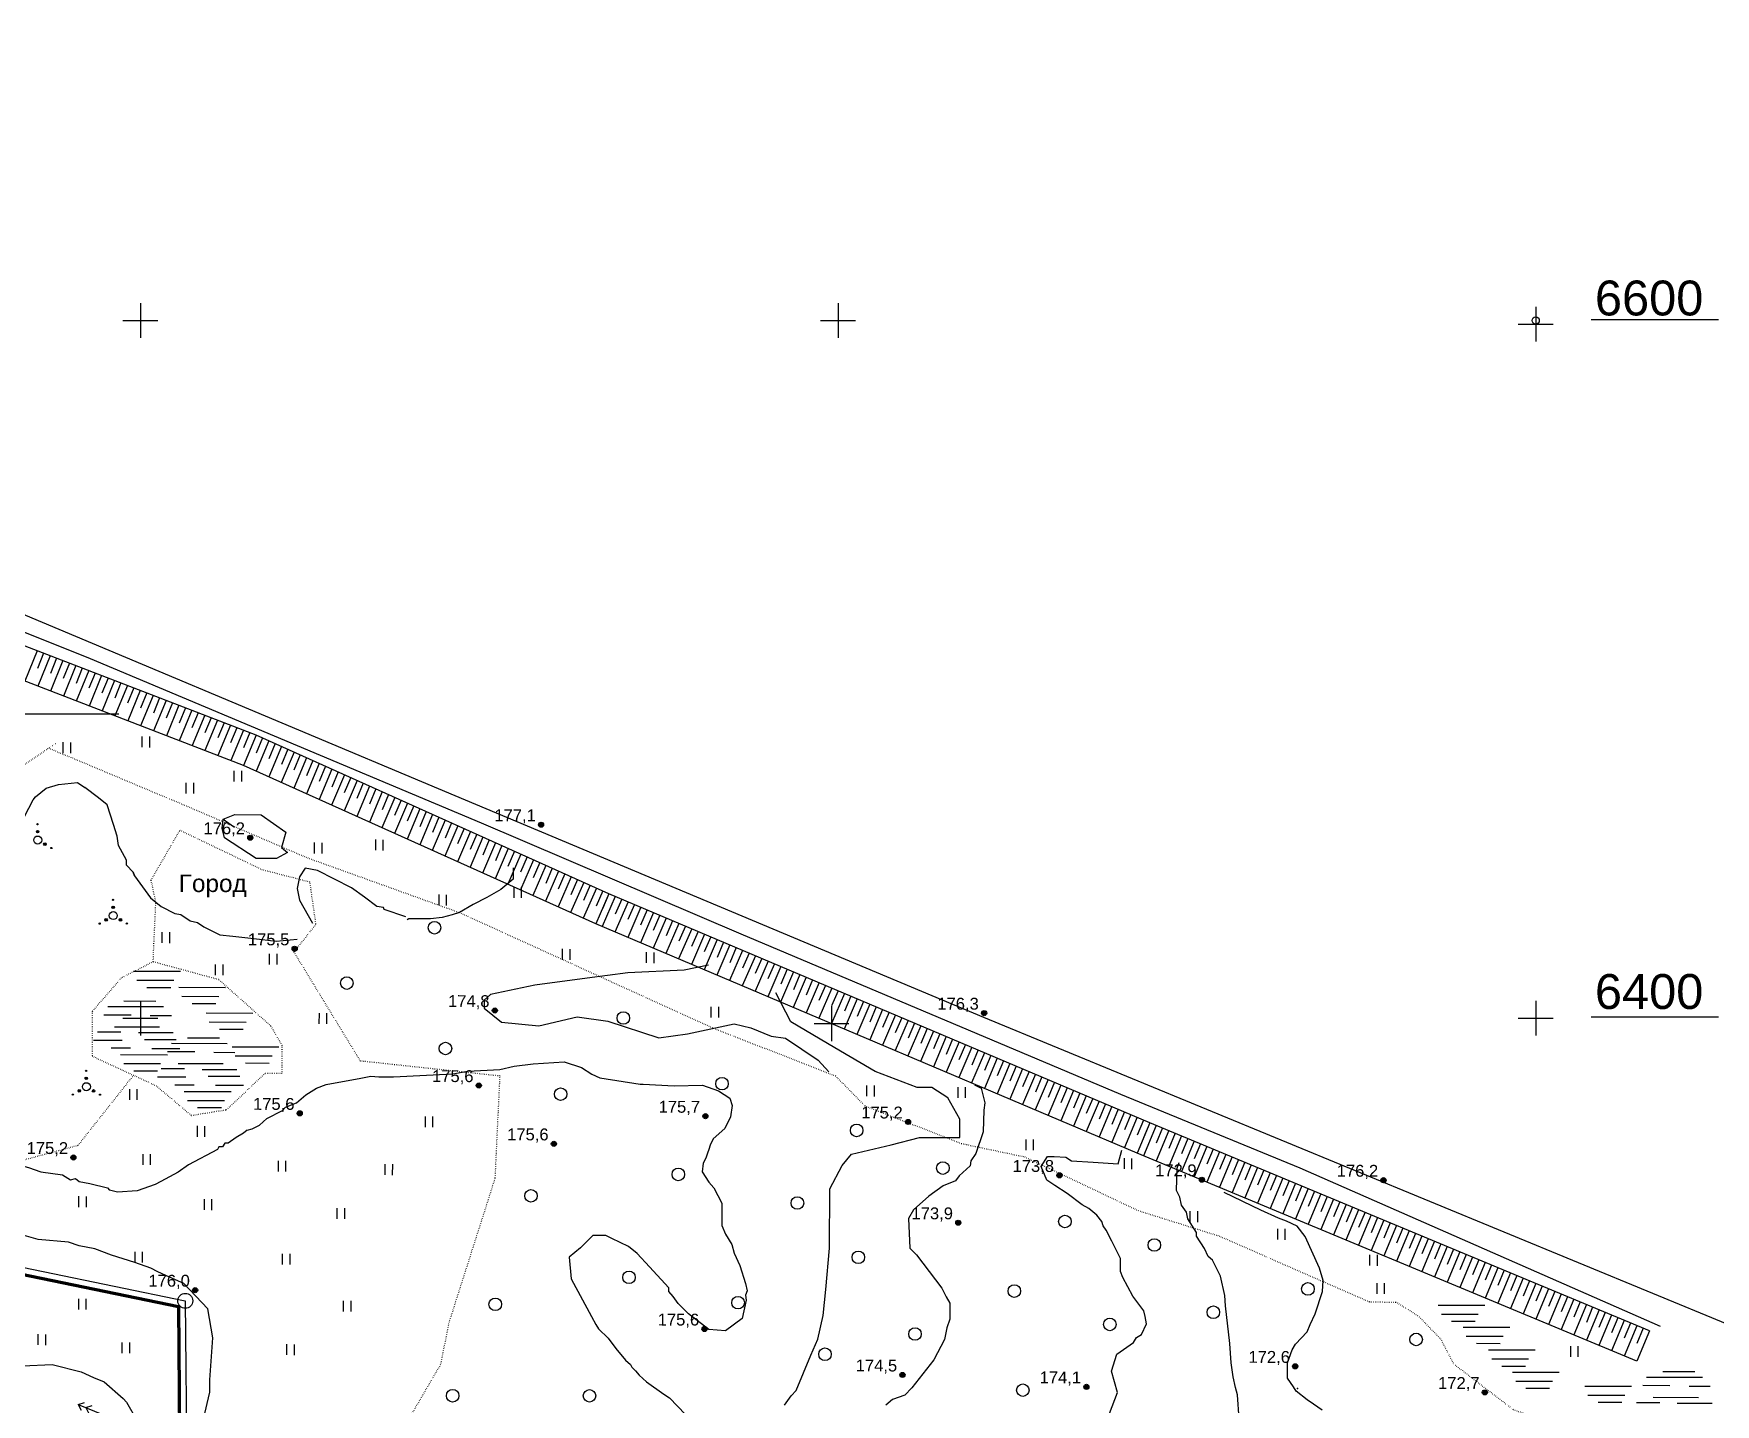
# Model space of a CAD drawing. Header units: millimetres. Extents: x 6127 to 9314, y 4730 to 7085.
# Drawn here: x 7769.4 to 8251.5, y 6289.3 to 6682.2 of the extents above; entities that cross this region are included whole.
import ezdxf

# ---------------------------------------------------------------- set-up
doc = ezdxf.new("R2010")
doc.units = ezdxf.units.MM
doc.header["$LTSCALE"] = 0.7
doc.linetypes.add('ACAD_ISO07W100', pattern=[3, 0, -3])
for name, color, linetype in [('болото', 84, 'Continuous'), ('відм', 14, 'Continuous'), ('горизонталі', 22, 'Continuous'), ('горный отвод', 7, 'Continuous'), ('дерево', 7, 'Continuous'), ('кущ', 7, 'Continuous'), ('Откос', 7, 'Continuous'), ('Пикет', 7, 'Continuous'), ('чорн', 255, 'Continuous')]:
    doc.layers.add(name, color=color, linetype=linetype)
doc.styles.get("Standard").update_dxf_attribs({"font": 'arial.ttf'})

# ---------------------------------------------------------------- blocks, each defined once
blk = doc.blocks.new('1')
at = {"layer": 'чорн', "color": 7, "ltscale": 0.2, "transparency": 33554687}
for p, q in [((5601.51, 1990.78), (5598.6, 1986.67)), ((5594.99, 1981.51), (5597.87, 1985.63))]:
    blk.add_line(p, q, dxfattribs=at)
for points in [[(5600.83, 1989.82), (5599.91, 1989.58)], [(5601.51, 1990.78), (5600.59, 1990.54)], [(5600.83, 1989.82), (5600.92, 1988.87)], [(5601.51, 1990.78), (5601.59, 1989.83)], [(5594.99, 1981.51), (5594.9, 1982.46)], [(5594.99, 1981.51), (5595.9, 1981.75)], [(5595.66, 1982.47), (5595.57, 1983.42)], [(5595.66, 1982.47), (5596.58, 1982.71)]]:
    blk.add_lwpolyline(points, dxfattribs=at)
blk.add_circle((5598.25, 1986.14), 0.633, dxfattribs=at)

msp = doc.modelspace()

# ---------------------------------------------------------------- hatches: boundary and pattern name
at = {"layer": 'відм', "ltscale": 0.2, "true_color": 0x000000}
h = msp.add_hatch(color=18, dxfattribs=at)
h.dxf.hatch_style = 1
h.paths.add_polyline_path([(7915.6, 6455.46, 1), (7914.14, 6455.46, 1)])
h = msp.add_hatch(color=18, dxfattribs=at)
h.dxf.hatch_style = 1
h.paths.add_polyline_path([(7832.22, 6451.73, 1), (7830.76, 6451.73, 1)])
h = msp.add_hatch(color=18, dxfattribs=at)
h.dxf.hatch_style = 1
h.paths.add_polyline_path([(7844.95, 6419.89, 1), (7843.49, 6419.89, 1)])
h = msp.add_hatch(color=18, dxfattribs=at)
h.dxf.hatch_style = 1
h.paths.add_polyline_path([(7902.33, 6402.2, 1), (7900.87, 6402.2, 1)])
h = msp.add_hatch(color=18, dxfattribs=at)
h.dxf.hatch_style = 1
h.paths.add_polyline_path([(8042.6, 6401.45, 1), (8041.13, 6401.45, 1)])
h = msp.add_hatch(color=18, dxfattribs=at)
h.dxf.hatch_style = 1
h.paths.add_polyline_path([(7897.75, 6380.7, 1), (7896.28, 6380.7, 1)])
h = msp.add_hatch(color=18, dxfattribs=at)
h.dxf.hatch_style = 1
h.paths.add_polyline_path([(7846.43, 6372.72, 1), (7844.96, 6372.72, 1)])
h = msp.add_hatch(color=18, dxfattribs=at)
h.dxf.hatch_style = 1
h.paths.add_polyline_path([(7962.7, 6371.9, 1), (7961.23, 6371.91, 1)])
h = msp.add_hatch(color=18, dxfattribs=at)
h.dxf.hatch_style = 1
h.paths.add_polyline_path([(8020.79, 6370.25, 1), (8019.32, 6370.25, 1)])
h = msp.add_hatch(color=18, dxfattribs=at)
h.dxf.hatch_style = 1
h.paths.add_polyline_path([(7919.27, 6363.98, 1), (7917.8, 6363.99, 1)])
h = msp.add_hatch(color=18, dxfattribs=at)
h.dxf.hatch_style = 1
h.paths.add_polyline_path([(7781.52, 6360.06, 1), (7780.06, 6360.07, 1)])
h = msp.add_hatch(color=18, dxfattribs=at)
h.dxf.hatch_style = 1
h.paths.add_polyline_path([(8064.17, 6354.94, 1), (8062.7, 6354.95, 1)])
h = msp.add_hatch(color=18, dxfattribs=at)
h.dxf.hatch_style = 1
h.paths.add_polyline_path([(8105.04, 6353.68, 1), (8103.58, 6353.68, 1)])
h = msp.add_hatch(color=18, dxfattribs=at)
h.dxf.hatch_style = 1
h.paths.add_polyline_path([(8157.08, 6353.56, 1), (8155.62, 6353.56, 1)])
h = msp.add_hatch(color=18, dxfattribs=at)
h.dxf.hatch_style = 1
h.paths.add_polyline_path([(8035.19, 6341.35, 1), (8033.73, 6341.36, 1)])
h = msp.add_hatch(color=18, dxfattribs=at)
h.dxf.hatch_style = 1
h.paths.add_polyline_path([(7816.44, 6322.04, 1), (7814.97, 6322.04, 1)])
h = msp.add_hatch(color=18, dxfattribs=at)
h.dxf.hatch_style = 1
h.paths.add_polyline_path([(7962.44, 6310.9, 1), (7960.97, 6310.9, 1)])
h = msp.add_hatch(color=18, dxfattribs=at)
h.dxf.hatch_style = 1
h.paths.add_polyline_path([(8019.19, 6297.74, 1), (8017.73, 6297.74, 1)])
h = msp.add_hatch(color=18, dxfattribs=at)
h.dxf.hatch_style = 1
h.paths.add_polyline_path([(8131.78, 6300.21, 1), (8130.32, 6300.21, 1)])
h = msp.add_hatch(color=18, dxfattribs=at)
h.dxf.hatch_style = 1
h.paths.add_polyline_path([(8071.92, 6294.32, 1), (8070.46, 6294.33, 1)])
h = msp.add_hatch(color=18, dxfattribs=at)
h.dxf.hatch_style = 1
h.paths.add_polyline_path([(8186.14, 6292.73, 1), (8184.68, 6292.73, 1)])
at = {"layer": 'кущ', "ltscale": 0.2, "true_color": 0x000000}
h = msp.add_hatch(color=18, dxfattribs=at)
h.dxf.hatch_style = 1
h.paths.add_polyline_path([(7770.54, 6453.09), (7770.53, 6453.81, -0.133506), (7770.71, 6453.77, -0.764437)])
h.paths.add_polyline_path([(7770.54, 6453.09, -0.133506), (7770.36, 6453.14, -0.764437), (7770.53, 6453.81)])
h.paths.add_polyline_path([(7770.49, 6455.77, -0.133506), (7770.58, 6455.75, -0.764437), (7770.5, 6455.41)])
h.paths.add_polyline_path([(7770.49, 6455.77), (7770.5, 6455.41, -0.133506), (7770.4, 6455.43, -0.764437)])
h = msp.add_hatch(color=18, dxfattribs=at)
h.dxf.hatch_style = 1
h.paths.add_polyline_path([(7772.32, 6450.05), (7772.95, 6449.68, 0.133506), (7773, 6449.87, 0.764437)])
h.paths.add_polyline_path([(7772.32, 6450.05, 0.133506), (7772.27, 6449.87, 0.764437), (7772.95, 6449.68)])
h.paths.add_polyline_path([(7774.63, 6448.69, 0.133506), (7774.66, 6448.78, 0.764437), (7774.32, 6448.87)])
h.paths.add_polyline_path([(7774.63, 6448.69), (7774.32, 6448.87, 0.133506), (7774.3, 6448.78, 0.764437)])
h = msp.add_hatch(color=18, dxfattribs=at)
h.dxf.hatch_style = 1
h.paths.add_polyline_path([(7792.18, 6431.42), (7792.17, 6432.14, -0.133506), (7792.35, 6432.1, -0.764437)])
h.paths.add_polyline_path([(7792.18, 6431.42, -0.133506), (7792, 6431.46, -0.764437), (7792.17, 6432.14)])
h.paths.add_polyline_path([(7792.13, 6434.1, -0.133506), (7792.22, 6434.08, -0.764437), (7792.14, 6433.74)])
h.paths.add_polyline_path([(7792.13, 6434.1), (7792.14, 6433.74, -0.133506), (7792.04, 6433.76, -0.764437)])
h = msp.add_hatch(color=18, dxfattribs=at)
h.dxf.hatch_style = 1
h.paths.add_polyline_path([(7790.48, 6428.38), (7789.86, 6428.02, -0.133506), (7789.81, 6428.2, -0.764437)])
h.paths.add_polyline_path([(7790.48, 6428.38, -0.133506), (7790.53, 6428.2, -0.764437), (7789.86, 6428.02)])
h.paths.add_polyline_path([(7788.17, 6427.03, -0.133506), (7788.15, 6427.12, -0.764437), (7788.48, 6427.21)])
h.paths.add_polyline_path([(7788.17, 6427.03), (7788.48, 6427.21, -0.133506), (7788.51, 6427.12, -0.764437)])
h = msp.add_hatch(color=18, dxfattribs=at)
h.dxf.hatch_style = 1
h.paths.add_polyline_path([(7793.96, 6428.38), (7794.59, 6428.01, 0.133506), (7794.64, 6428.2, 0.764437)])
h.paths.add_polyline_path([(7793.96, 6428.38, 0.133506), (7793.91, 6428.2, 0.764437), (7794.59, 6428.01)])
h.paths.add_polyline_path([(7796.27, 6427.02, 0.133506), (7796.3, 6427.11, 0.764437), (7795.96, 6427.2)])
h.paths.add_polyline_path([(7796.27, 6427.02), (7795.96, 6427.2, 0.133506), (7795.94, 6427.11, 0.764437)])
h = msp.add_hatch(color=18, dxfattribs=at)
h.dxf.hatch_style = 1
h.paths.add_polyline_path([(7784.49, 6382.38), (7784.47, 6383.1, -0.133506), (7784.66, 6383.05, -0.764437)])
h.paths.add_polyline_path([(7784.49, 6382.38, -0.133506), (7784.3, 6382.42, -0.764437), (7784.47, 6383.1)])
h.paths.add_polyline_path([(7784.43, 6385.06, -0.133506), (7784.53, 6385.03, -0.764437), (7784.44, 6384.7)])
h.paths.add_polyline_path([(7784.43, 6385.06), (7784.44, 6384.7, -0.133506), (7784.35, 6384.72, -0.764437)])
h = msp.add_hatch(color=18, dxfattribs=at)
h.dxf.hatch_style = 1
h.paths.add_polyline_path([(7782.79, 6379.34), (7782.17, 6378.98, -0.133506), (7782.12, 6379.16, -0.764437)])
h.paths.add_polyline_path([(7782.79, 6379.34, -0.133506), (7782.84, 6379.16, -0.764437), (7782.17, 6378.98)])
h.paths.add_polyline_path([(7780.48, 6377.99, -0.133506), (7780.45, 6378.08, -0.764437), (7780.79, 6378.17)])
h.paths.add_polyline_path([(7780.48, 6377.99), (7780.79, 6378.17, -0.133506), (7780.81, 6378.08, -0.764437)])
h = msp.add_hatch(color=18, dxfattribs=at)
h.dxf.hatch_style = 1
h.paths.add_polyline_path([(7786.27, 6379.34), (7786.89, 6378.97, 0.133506), (7786.94, 6379.15, 0.764437)])
h.paths.add_polyline_path([(7786.27, 6379.34, 0.133506), (7786.22, 6379.15, 0.764437), (7786.89, 6378.97)])
h.paths.add_polyline_path([(7788.58, 6377.98, 0.133506), (7788.6, 6378.07, 0.764437), (7788.27, 6378.16)])
h.paths.add_polyline_path([(7788.58, 6377.98), (7788.27, 6378.16, 0.133506), (7788.24, 6378.07, 0.764437)])

# ---------------------------------------------------------------- linework, layer by layer
at = {"layer": 'болото', "color": 18, "ltscale": 0.2, "true_color": 0x000000}
for p, q in [((7798.05, 6413.46), (7811.46, 6413.44)), ((7798.98, 6410.88), (7809.55, 6410.87)), ((7801.88, 6408.83), (7808.68, 6408.83)), ((7810.99, 6408.85), (7824.4, 6408.83)), ((7790.64, 6403.35), (7806.62, 6403.33)), ((7795.26, 6404.93), (7804.45, 6404.92)), ((7811.91, 6406.27), (7822.48, 6406.26)), ((7814.81, 6404.22), (7821.62, 6404.21)), ((7789.51, 6400.98), (7797.31, 6400.97)), ((7792.55, 6397.54), (7805.49, 6397.53)), ((7802.79, 6400.76), (7808.87, 6400.76)), ((7818.81, 6401.49), (7832.23, 6401.47)), ((7819.74, 6398.91), (7830.31, 6398.9)), ((7786.6, 6393.73), (7794.79, 6393.72)), ((7787.72, 6396.1), (7794.39, 6396.09)), ((7799.42, 6395.88), (7809.39, 6395.87)), ((7801.13, 6393.9), (7810.25, 6393.89)), ((7808.89, 6392.8), (7824.88, 6392.78)), ((7813.52, 6394.38), (7822.7, 6394.37)), ((7822.64, 6396.86), (7829.45, 6396.86)), ((7791.61, 6391.47), (7797.16, 6391.47)), ((7794.32, 6389.55), (7807.73, 6389.54)), ((7803.24, 6391.33), (7811.3, 6391.32)), ((7807.77, 6390.42), (7815.56, 6390.41)), ((7821.05, 6390.21), (7827.12, 6390.2)), ((7826.28, 6391.79), (7839.69, 6391.77)), ((7827.2, 6389.21), (7837.77, 6389.2)), ((7795.24, 6386.98), (7805.81, 6386.97)), ((7798.15, 6384.93), (7804.95, 6384.92)), ((7804.86, 6383.17), (7813.04, 6383.16)), ((7805.98, 6385.54), (7812.65, 6385.53)), ((7810.8, 6386.99), (7823.75, 6386.97)), ((7817.67, 6385.33), (7827.65, 6385.32)), ((7819.39, 6383.35), (7828.5, 6383.34)), ((7830.1, 6387.16), (7836.91, 6387.15)), ((7809.87, 6380.92), (7815.42, 6380.91)), ((7812.58, 6379), (7825.99, 6378.98)), ((7821.5, 6380.77), (7829.56, 6380.76)), ((7813.5, 6376.43), (7824.07, 6376.41)), ((7816.4, 6374.38), (7823.21, 6374.37)), ((8172.04, 6317.78), (8185.45, 6317.76)), ((8172.96, 6315.2), (8183.53, 6315.19)), ((8175.86, 6313.16), (8182.67, 6313.15)), ((8179.16, 6311.42), (8192.57, 6311.41)), ((8180.08, 6308.85), (8190.65, 6308.83)), ((8182.98, 6306.8), (8189.79, 6306.79)), ((8186.45, 6304.91), (8199.86, 6304.9)), ((8187.38, 6302.34), (8197.95, 6302.32)), ((8190.28, 6300.29), (8197.08, 6300.28)), ((8193.35, 6298.53), (8206.76, 6298.52)), ((8231.8, 6297.13), (8247.79, 6297.11)), ((8236.43, 6298.71), (8245.61, 6298.7)), ((8194.27, 6295.96), (8204.84, 6295.95)), ((8197.18, 6293.91), (8203.98, 6293.9)), ((8214.06, 6294.52), (8227.47, 6294.51)), ((8214.98, 6291.95), (8225.55, 6291.93)), ((8230.68, 6294.76), (8238.47, 6294.75)), ((8243.96, 6294.54), (8250.03, 6294.53)), ((8217.88, 6289.9), (8224.69, 6289.89)), ((8228.89, 6289.87), (8235.56, 6289.87)), ((8233.71, 6291.32), (8246.66, 6291.3)), ((8240.58, 6289.66), (8250.56, 6289.65))]:
    msp.add_line(p, q, dxfattribs=at)
at = {"layer": 'відм', "color": 18, "ltscale": 0.2, "true_color": 0x000000}
for centre in [(7914.87, 6455.46), (7831.49, 6451.73), (7844.22, 6419.89), (7901.6, 6402.2), (8041.87, 6401.45), (7897.01, 6380.7), (7845.69, 6372.72), (7961.96, 6371.91), (8020.06, 6370.25), (7918.53, 6363.98), (7780.79, 6360.06), (8063.44, 6354.95), (8104.31, 6353.68), (8156.35, 6353.56), (8034.46, 6341.36), (7815.7, 6322.04), (7961.71, 6310.9), (8018.46, 6297.74), (8131.05, 6300.21), (8071.19, 6294.32), (8185.41, 6292.73)]:
    msp.add_circle(centre, 0.733, dxfattribs=at)
at = {"layer": 'горизонталі', "color": 18, "true_color": 0x000000}
for points in [[(7754.36, 6487.25), (7769.75, 6487.23), (7793.86, 6487.2)], [(7751.63, 6439.37), (7755.77, 6442.7), (7763.89, 6454.3), (7765.96, 6456.78), (7766.79, 6457.82), (7769.29, 6462.59), (7769.91, 6463.42), (7773.03, 6465.9), (7776.56, 6466.94), (7781.95, 6467.55), (7784.03, 6466.1)], [(7797.9, 6441.81), (7798.31, 6440.77), (7797.9, 6441.81), (7796.03, 6443.88), (7796.04, 6445.34), (7793.76, 6449.49), (7793.35, 6452.19), (7792.31, 6455.51), (7790.45, 6461.11), (7787.96, 6463.19), (7784.03, 6466.1)], [(7876.1, 6429.06), (7869.88, 6431.14), (7869.68, 6431.76), (7867.81, 6431.97), (7864.28, 6434.67), (7860.55, 6437.38), (7850.81, 6442.37), (7847.28, 6442.99), (7845.62, 6440.5), (7844.99, 6437.19), (7845.61, 6433.87), (7849.34, 6427.22)], [(7906.83, 6443.13), (7906.83, 6439.81), (7903.29, 6436.91), (7899.35, 6434.63), (7895.41, 6432.56), (7891.46, 6430.28), (7889.38, 6429.66), (7886.48, 6428.84), (7883.16, 6428.43), (7876.93, 6428.43), (7876.52, 6428.23)], [(7798.31, 6440.77), (7802.87, 6434.54), (7805.98, 6432.04), (7809.92, 6429.97), (7811.58, 6429.76), (7814.27, 6427.89), (7816.35, 6427.47), (7818.21, 6426.22), (7822.78, 6423.93), (7826.51, 6423.51), (7832.53, 6422.88), (7838.96, 6422.05), (7844.97, 6422.66)], [(7962.85, 6415.17), (7955.91, 6413.77), (7939.73, 6412.99), (7928.06, 6411.44), (7913.11, 6409.47), (7900.38, 6406.8), (7898.57, 6405.14), (7898.57, 6402.88), (7903.49, 6398.81), (7914.2, 6397.79), (7925.21, 6400.34), (7933.97, 6399.12), (7948.64, 6394.33), (7956.8, 6395.52), (7970.22, 6398.41), (7975, 6397.2), (7980.83, 6394.83), (7984.91, 6394.27), (7994.25, 6387.93), (7997.32, 6384.61)], [(7984.66, 6289.09), (7986.53, 6291.78), (7987.99, 6293.23), (7992.15, 6303.39), (7994.23, 6307.95), (7995.69, 6314.8), (7996.53, 6322.27), (7997.58, 6334.09), (7997.6, 6351.11), (8001.13, 6357.74), (8003.84, 6361.06), (8015.25, 6363.74), (8023.34, 6365.81), (8032.34, 6365.8), (8034.9, 6365.8), (8034.9, 6371.07), (8031.48, 6377.13), (8026.86, 6380.16), (8022.63, 6380.17), (8010.67, 6384.72), (7999.12, 6391.51), (7992.81, 6395.22), (7986.46, 6398.94), (7982.14, 6407.26)], [(7830.59, 6367.9), (7832.05, 6368.32), (7834.12, 6369.35), (7836.2, 6371.22), (7840.77, 6373.49), (7841.6, 6374.53), (7844.71, 6375.77), (7847.41, 6378.05), (7850.53, 6379.91), (7853.23, 6380.95), (7863.19, 6382.8), (7866.09, 6383.42), (7868.37, 6383.21), (7872.52, 6383.21), (7889.54, 6384.02), (7893.9, 6384.84), (7903.03, 6385.25), (7907.18, 6386.28), (7912.57, 6386.9), (7921.5, 6387.51), (7926.47, 6385.84), (7929.38, 6383.97), (7931.66, 6382.93), (7943.27, 6381.05), (7944.1, 6381.05), (7953.02, 6380.62), (7961.12, 6380.82), (7965.68, 6379.16), (7969, 6377.08), (7969.62, 6375), (7969.2, 6371.68), (7967.53, 6368.36), (7964.21, 6365.46), (7963.38, 6363.6), (7962.96, 6362.35), (7962.55, 6361.32), (7962.13, 6359.86), (7961.3, 6358.41), (7961.09, 6355.92), (7962.95, 6353.02), (7964.4, 6351.35), (7966.68, 6346.99), (7966.68, 6345.13), (7966.67, 6340.56), (7967.71, 6338.07), (7969.57, 6335.16), (7970.19, 6332.67), (7971.85, 6329.14), (7973.5, 6323.96), (7973.91, 6321.88), (7973.49, 6320.64), (7973.7, 6319.18), (7972.52, 6313.95), (7967.69, 6310.34), (7962.95, 6310.8), (7957.1, 6315.26), (7954.2, 6318.17), (7952.75, 6320.25), (7951.5, 6321.7), (7951.5, 6322.74), (7945.91, 6328.76), (7942.39, 6332.5), (7939.9, 6334.58), (7935.13, 6336.86), (7933.47, 6337.7), (7929.74, 6337.7), (7926.2, 6334.18), (7922.88, 6331.48), (7923.5, 6325.26), (7929.29, 6314.46), (7930.54, 6312.18), (7931.36, 6310.93), (7934.06, 6308.23), (7936.34, 6305.33), (7939.03, 6302), (7940.48, 6300.76), (7940.9, 6299.93), (7941.93, 6298.89), (7942.97, 6297.64), (7945.04, 6295.77), (7950.02, 6292.24), (7951.67, 6291.2), (7956.23, 6286.42)], [(8039.13, 6380.94), (8041, 6379.9), (8042.03, 6375.75), (8041.82, 6373.67), (8041.6, 6367.45), (8039.52, 6361.23), (8038.07, 6359.15), (8037.86, 6357.7), (8034.74, 6354.8), (8033.7, 6353.35), (8030.17, 6351.9), (8026.02, 6349), (8021.66, 6345.06), (8020.2, 6342.57), (8020.61, 6334.07), (8022.47, 6332.2), (8029.73, 6322.64), (8030.97, 6320.15), (8032, 6318.28), (8032, 6313.72), (8031.16, 6311.23), (8030.54, 6307.91), (8027.42, 6302.11), (8021.18, 6294.02), (8019.11, 6291.95), (8015.58, 6290.71), (8013.71, 6289.05)], [(7739.02, 6367.05), (7737.23, 6368.8), (7739.02, 6367.05), (7744.49, 6365.93), (7750.91, 6363.02), (7758.17, 6360.1), (7759.83, 6359.69), (7762.11, 6358.85), (7767.92, 6357.19), (7771.45, 6355.94), (7777.67, 6355.1), (7779.95, 6353.65), (7781.4, 6354.06), (7782.44, 6353.23), (7785.55, 6352.6), (7790.53, 6351.35), (7791.15, 6350.73)], [(7830.59, 6367.9), (7829.56, 6367.07), (7827.48, 6365.83), (7825.19, 6364.17), (7824.16, 6364.18), (7823.53, 6363.14), (7822.5, 6363.14), (7822.08, 6362.31), (7813.78, 6357.96), (7810.87, 6355.89), (7805.89, 6353.2), (7804.23, 6352.37), (7799.04, 6350.51), (7793.43, 6350.1), (7791.15, 6350.73)], [(8077.82, 6286.69), (8080.15, 6292.73), (8078.41, 6298.83), (8079.91, 6303.7), (8084.69, 6307.02), (8085.52, 6308.47), (8086.98, 6309.3), (8088.43, 6312.41), (8088.02, 6314.48), (8087.61, 6316.14), (8084.5, 6320.3), (8081.6, 6325.7), (8080.98, 6327.36), (8080.98, 6331.09), (8078.5, 6336.07), (8076.84, 6339.19), (8076.02, 6340.43), (8075.6, 6341.68), (8074.15, 6343.55), (8071.87, 6345.42), (8070.01, 6346.46), (8065.65, 6349.78), (8062.13, 6352.07), (8059.85, 6353.52), (8058.19, 6357.47), (8060.06, 6360.37), (8061.93, 6360.37), (8065.25, 6360.16), (8066.91, 6359.12), (8073.13, 6358.7), (8080.33, 6358.21), (8081.39, 6362.12)], [(8114.96, 6285.2), (8114.55, 6292.04), (8113.93, 6294.12), (8113.31, 6297.23), (8112.69, 6301.18), (8112.29, 6306.78), (8111.05, 6317.57), (8110.85, 6320.47), (8109.61, 6326.08), (8107.33, 6330.64), (8106.09, 6331.68), (8105.06, 6333.97), (8102.78, 6337.5), (8102.78, 6338.53), (8100.29, 6342.48), (8099.88, 6344.35), (8098.43, 6346.42), (8098.02, 6348.71), (8096.98, 6350.58), (8097.2, 6357.01), (8097.82, 6358.67)], [(8138.82, 6287.66), (8136.33, 6289.32), (8134.47, 6290.57), (8131.36, 6293.06), (8130.53, 6294.31), (8128.87, 6296.8), (8128.88, 6301.16), (8130.13, 6304.89), (8131.17, 6306.55), (8134.49, 6310.07), (8135.32, 6312.15), (8136.78, 6315.26), (8138.86, 6321.69), (8139.07, 6324.8), (8138.04, 6328.33), (8133.9, 6337.46), (8131.62, 6340.37), (8128.51, 6341.82), (8126.28, 6342.65), (8121.15, 6345), (8110.73, 6349.99)], [(7818.12, 6285.03), (7819.92, 6292.81), (7819.93, 6296.33), (7820.77, 6308.37), (7819.33, 6316.67), (7812.49, 6323.94), (7808.34, 6325.81), (7805.03, 6327.27), (7802.95, 6328.31), (7798.39, 6329.97), (7791.75, 6332.05), (7786.98, 6333.93), (7782.42, 6334.76), (7779.42, 6335.82), (7770.69, 6336.58), (7761.37, 6339.28)], [(7766.19, 6300.34), (7774.7, 6300.74), (7783, 6298.66), (7786.52, 6297), (7789.63, 6295.75), (7795.02, 6290.97), (7796.06, 6289.93), (7798.96, 6284.74), (7805.38, 6276.64), (7809.11, 6269.37), (7805.38, 6276.64)]]:
    msp.add_lwpolyline(points, dxfattribs=at)
at = {"layer": 'горизонталі', "color": 18, "ltscale": 0.2, "true_color": 0x000000}
msp.add_lwpolyline([(7823.75, 6457.03), (7827.03, 6458.34), (7834.62, 6458.33), (7841.74, 6453.36), (7840.42, 6448.96), (7842.2, 6447.46), (7839.01, 6445.77), (7833.2, 6445.78), (7824.12, 6451.69), (7823.43, 6454.45), (7823.75, 6457.03), (7826.94, 6454.78)], dxfattribs=at)
at = {"layer": 'горный отвод', "color": 18, "ltscale": 0.2, "true_color": 0x000000}
for points in [[(6833.81, 6399.02), (7050.49, 6541.99), (7159.64, 6603.79), (7192.72, 6605.52), (7214.71, 6594.41), (7446.38, 6394.62), (7812.87, 6318.98), (7813.33, 6270.44), (8212.54, 6212.33), (8210.56, 6196.61), (8228.28, 6077.75), (8075.07, 6062.83), (7942.18, 6050.2), (7867.23, 6042.06), (7881.29, 5852.33), (7884.37, 5811.65), (7998.72, 5796.99), (8009.93, 5714.66)], [(6920.99, 5597.24), (6918.57, 5727.75), (6921.2, 5779.95), (6861.62, 5921.06), (6818.67, 5957.18), (6574.79, 6074.63), (6708.61, 6295.21), (6826.26, 6401.67), (6833.8, 6396.61), (7051.54, 6540.28), (7160.22, 6601.81), (7192.29, 6603.48), (7213.58, 6592.73), (7445.46, 6392.76), (7810.88, 6317.34), (7811.33, 6268.71), (8210.3, 6210.63), (8208.53, 6196.59), (8208.57, 6196.32)], [(6920.99, 5597.24), (6918.58, 5727.75), (6921.21, 5779.95), (6861.62, 5921.06), (6818.67, 5957.19), (6574.8, 6074.63), (6708.61, 6295.21), (6826.26, 6401.67), (6833.8, 6396.61), (7051.54, 6540.27), (7160.22, 6601.81), (7192.29, 6603.48), (7213.58, 6592.73), (7445.46, 6392.75), (7810.88, 6317.34), (7811.33, 6268.7), (8210.3, 6210.62), (8208.53, 6196.59), (8208.57, 6196.32)], [(6920.99, 5597.24), (6918.58, 5727.75), (6921.21, 5779.95), (6861.62, 5921.06), (6818.67, 5957.19), (6574.8, 6074.63), (6708.61, 6295.21), (6826.26, 6401.67), (6833.8, 6396.61), (7051.54, 6540.27), (7160.22, 6601.81), (7192.29, 6603.48), (7213.58, 6592.73), (7445.46, 6392.75), (7810.88, 6317.34), (7811.33, 6268.7), (8210.3, 6210.62), (8208.53, 6196.59), (8208.57, 6196.32)], [(6920.99, 5597.24), (6918.58, 5727.75), (6921.21, 5779.95), (6861.62, 5921.06), (6818.67, 5957.19), (6574.8, 6074.63), (6708.62, 6295.21), (6826.26, 6401.67), (6833.8, 6396.61), (7051.54, 6540.27), (7160.22, 6601.81), (7192.29, 6603.48), (7213.58, 6592.73), (7445.46, 6392.75), (7810.87, 6317.34), (7811.33, 6268.7), (8210.29, 6210.62), (8208.53, 6196.59), (8208.57, 6196.32)]]:
    msp.add_lwpolyline(points, dxfattribs=at)
at = {"layer": 'горный отвод', "color": 18, "lineweight": 200, "ltscale": 0.2, "true_color": 0x000000}
msp.add_lwpolyline([(6920.99, 5597.24), (6918.57, 5727.75), (6921.2, 5779.95), (6861.62, 5921.06), (6818.67, 5957.18), (6574.79, 6074.63), (6708.61, 6295.21), (6826.26, 6401.68), (6833.8, 6396.61), (7051.54, 6540.28), (7160.22, 6601.81), (7192.29, 6603.48), (7213.58, 6592.73), (7445.46, 6392.76), (7810.88, 6317.34), (7811.34, 6268.71), (8210.3, 6210.63), (8208.53, 6196.59), (8208.57, 6196.32)], dxfattribs=at)
at = {"layer": 'дерево', "color": 18, "ltscale": 0.2, "true_color": 0x000000}
for centre in [(7884.31, 6425.92), (7859.19, 6410.06), (7938.45, 6400.04), (7887.45, 6391.31), (7966.73, 6381.22), (7920.47, 6378.21), (8005.32, 6367.83), (7954.2, 6355.22), (8030.05, 6357.03), (7911.96, 6349.09), (7988.34, 6347.02), (8065.04, 6341.71), (8090.65, 6334.98), (8005.81, 6331.46), (7940.07, 6325.71), (8050.52, 6321.78), (8134.7, 6322.39), (7901.72, 6317.99), (7971.34, 6318.44), (8107.59, 6315.71), (8022.06, 6309.46), (8077.9, 6312.22), (8165.71, 6307.91), (7996.25, 6303.66), (7889.51, 6291.78), (7928.74, 6291.74), (8052.96, 6293.36)]:
    msp.add_circle(centre, 1.8, dxfattribs=at)
at = {"layer": 'кущ', "color": 18, "ltscale": 0.2, "true_color": 0x000000}
for centre, radius in [((7770.49, 6455.59), 0.181), ((7770.58, 6451.07), 1.15), ((7770.54, 6453.45), 0.362), ((7772.63, 6449.87), 0.362), ((7774.48, 6448.78), 0.181), ((7792.18, 6431.78), 0.362), ((7792.13, 6433.92), 0.181), ((7788.33, 6427.12), 0.181), ((7790.17, 6428.2), 0.362), ((7792.22, 6429.4), 1.15), ((7794.27, 6428.2), 0.362), ((7796.12, 6427.11), 0.181), ((7784.48, 6382.74), 0.362), ((7784.44, 6384.88), 0.181), ((7780.63, 6378.08), 0.181), ((7782.48, 6379.16), 0.362), ((7784.53, 6380.36), 1.15), ((7786.58, 6379.15), 0.362), ((7788.42, 6378.07), 0.181), ((7812.87, 6318.98), 2.14)]:
    msp.add_circle(centre, radius, dxfattribs=at)
at = {"layer": 'Откос', "color": 18, "true_color": 0x000000}
for p, q in [((7770.43, 6505.33), (7766.88, 6496.59)), ((7772.27, 6504.61), (7770.5, 6500.25)), ((7774.12, 6503.9), (7770.57, 6495.17)), ((7775.97, 6503.19), (7774.19, 6498.82)), ((7777.81, 6502.48), (7774.26, 6493.75)), ((7779.66, 6501.77), (7777.88, 6497.4)), ((7781.51, 6501.06), (7777.94, 6492.33)), ((7783.35, 6500.35), (7781.57, 6495.98)), ((7785.2, 6499.63), (7781.63, 6490.91)), ((7787.04, 6498.92), (7785.26, 6494.56)), ((7788.89, 6498.21), (7785.32, 6489.48)), ((7790.74, 6497.5), (7788.95, 6493.14)), ((7792.58, 6496.79), (7789.01, 6488.06)), ((7794.43, 6496.08), (7792.64, 6491.72)), ((7796.28, 6495.37), (7792.7, 6486.64)), ((7798.12, 6494.65), (7796.33, 6490.29)), ((7799.97, 6493.94), (7796.38, 6485.22)), ((7801.82, 6493.23), (7800.02, 6488.87)), ((7803.66, 6492.52), (7800.07, 6483.8)), ((7805.51, 6491.81), (7803.71, 6487.45)), ((7807.35, 6491.1), (7803.76, 6482.38)), ((7809.2, 6490.39), (7807.4, 6486.03)), ((7811.05, 6489.68), (7807.45, 6480.96)), ((7812.89, 6488.96), (7811.09, 6484.61)), ((7814.74, 6488.25), (7811.13, 6479.54)), ((7816.59, 6487.54), (7814.78, 6483.18)), ((7818.43, 6486.83), (7814.82, 6478.12)), ((7820.28, 6486.12), (7818.47, 6481.76)), ((7822.13, 6485.41), (7818.51, 6476.7)), ((7823.97, 6484.7), (7822.16, 6480.34)), ((7825.82, 6483.98), (7822.2, 6475.28)), ((7827.66, 6483.27), (7825.85, 6478.92)), ((7829.51, 6482.56), (7825.88, 6473.85)), ((7831.36, 6481.85), (7829.54, 6477.5)), ((7833.2, 6481.14), (7829.57, 6472.43)), ((7833.2, 6481.14), (7829.57, 6472.43)), ((7836.82, 6479.51), (7833.18, 6470.81)), ((7835.01, 6480.33), (7833.19, 6475.97)), ((7840.43, 6477.89), (7836.79, 6469.19)), ((7838.62, 6478.7), (7836.8, 6474.35)), ((7844.04, 6476.27), (7840.39, 6467.57)), ((7842.23, 6477.08), (7840.41, 6472.73)), ((7847.65, 6474.64), (7844, 6465.95)), ((7845.84, 6475.45), (7844.02, 6471.1)), ((7851.26, 6473.02), (7847.61, 6464.32)), ((7849.46, 6473.83), (7847.63, 6469.48)), ((7854.87, 6471.39), (7851.21, 6462.7)), ((7853.07, 6472.2), (7851.24, 6467.86)), ((7856.68, 6470.58), (7854.85, 6466.24)), ((7858.48, 6469.77), (7854.82, 6461.08)), ((7862.1, 6468.14), (7858.43, 6459.46)), ((7860.29, 6468.96), (7858.46, 6464.61)), ((7865.71, 6466.52), (7862.03, 6457.83)), ((7863.9, 6467.33), (7862.07, 6462.99)), ((7867.51, 6465.71), (7865.67, 6461.37)), ((7869.32, 6464.89), (7865.64, 6456.21)), ((7872.93, 6463.27), (7869.24, 6454.59)), ((7871.13, 6464.08), (7869.28, 6459.74)), ((7876.54, 6461.65), (7872.85, 6452.97)), ((7874.74, 6462.46), (7872.89, 6458.12)), ((7878.35, 6460.83), (7876.5, 6456.5)), ((7880.15, 6460.02), (7876.46, 6451.35)), ((7883.77, 6458.4), (7880.06, 6449.72)), ((7881.96, 6459.21), (7880.11, 6454.87)), ((7887.38, 6456.77), (7883.67, 6448.1)), ((7885.57, 6457.59), (7883.72, 6453.25)), ((7889.18, 6455.96), (7887.33, 6451.63)), ((7890.99, 6455.15), (7887.28, 6446.48)), ((7894.6, 6453.52), (7890.88, 6444.86)), ((7892.79, 6454.34), (7890.94, 6450)), ((7898.21, 6451.9), (7894.49, 6443.24)), ((7896.41, 6452.71), (7894.55, 6448.38)), ((7900.02, 6451.09), (7898.16, 6446.76)), ((7901.82, 6450.28), (7898.1, 6441.61)), ((7905.44, 6448.65), (7901.7, 6439.99)), ((7903.63, 6449.46), (7901.77, 6445.13)), ((7909.05, 6447.03), (7905.31, 6438.37)), ((7907.24, 6447.84), (7905.37, 6443.51)), ((7910.85, 6446.21), (7908.98, 6441.89)), ((7912.66, 6445.4), (7908.92, 6436.75)), ((7916.27, 6443.78), (7912.52, 6435.13)), ((7914.46, 6444.59), (7912.59, 6440.26)), ((7919.88, 6442.15), (7916.13, 6433.5)), ((7918.08, 6442.97), (7916.2, 6438.64)), ((7921.69, 6441.34), (7919.81, 6437.02)), ((7923.49, 6440.53), (7919.74, 6431.88)), ((7927.1, 6438.91), (7923.34, 6430.26)), ((7925.3, 6439.72), (7923.42, 6435.39)), ((7930.72, 6437.28), (7926.95, 6428.64)), ((7928.91, 6438.09), (7927.03, 6433.77)), ((7932.52, 6436.47), (7930.64, 6432.15)), ((7934.33, 6435.66), (7930.56, 6427.01)), ((7936.15, 6434.88), (7932.38, 6426.24)), ((7934.33, 6435.66), (7932.44, 6431.34)), ((7939.8, 6433.34), (7936.04, 6424.7)), ((7937.98, 6434.11), (7936.09, 6429.79)), ((7943.45, 6431.8), (7939.69, 6423.15)), ((7941.63, 6432.57), (7939.74, 6428.25)), ((7947.1, 6430.25), (7943.34, 6421.61)), ((7945.28, 6431.02), (7943.39, 6426.7)), ((7950.75, 6428.71), (7946.99, 6420.06)), ((7948.92, 6429.48), (7947.04, 6425.16)), ((7954.4, 6427.16), (7950.64, 6418.52)), ((7952.57, 6427.94), (7950.7, 6423.61)), ((7956.22, 6426.39), (7954.35, 6422.07)), ((7958.05, 6425.62), (7954.29, 6416.97)), ((7961.7, 6424.08), (7957.95, 6415.43)), ((7959.87, 6424.85), (7958, 6420.52)), ((7965.35, 6422.53), (7961.6, 6413.88)), ((7963.52, 6423.3), (7961.65, 6418.98)), ((7967.17, 6421.76), (7965.3, 6417.43)), ((7968.99, 6420.99), (7965.25, 6412.34)), ((7972.64, 6419.44), (7968.9, 6410.79)), ((7970.82, 6420.22), (7968.95, 6415.89)), ((7976.29, 6417.9), (7972.55, 6409.24)), ((7974.47, 6418.67), (7972.6, 6414.34)), ((7978.12, 6417.13), (7976.25, 6412.8)), ((7979.94, 6416.36), (7976.21, 6407.7)), ((7983.59, 6414.81), (7979.86, 6406.15)), ((7981.77, 6415.58), (7979.9, 6411.26)), ((7987.24, 6413.27), (7983.51, 6404.61)), ((7985.42, 6414.04), (7983.55, 6409.71)), ((7989.06, 6412.5), (7987.2, 6408.17)), ((7990.89, 6411.72), (7987.16, 6403.06)), ((7994.54, 6410.18), (7990.81, 6401.52)), ((7992.71, 6410.95), (7990.85, 6406.62)), ((7998.19, 6408.64), (7994.47, 6399.97)), ((7996.36, 6409.41), (7994.5, 6405.08)), ((8000.01, 6407.86), (7998.15, 6403.53)), ((8001.84, 6407.09), (7998.12, 6398.43)), ((8005.49, 6405.55), (8001.77, 6396.88)), ((8003.66, 6406.32), (8001.8, 6401.99)), ((8009.13, 6404), (8005.42, 6395.34)), ((8007.31, 6404.78), (8005.45, 6400.44)), ((8012.78, 6402.46), (8009.07, 6393.79)), ((8010.96, 6403.23), (8009.1, 6398.9)), ((8016.43, 6400.92), (8012.73, 6392.25)), ((8014.61, 6401.69), (8012.75, 6397.35)), ((8020.08, 6399.37), (8016.38, 6390.7)), ((8018.26, 6400.14), (8016.4, 6395.81)), ((8023.73, 6397.83), (8020.03, 6389.16)), ((8021.91, 6398.6), (8020.06, 6394.27)), ((8027.38, 6396.28), (8023.68, 6387.61)), ((8025.56, 6397.06), (8023.71, 6392.72)), ((8031.03, 6394.74), (8027.33, 6386.07)), ((8029.2, 6395.51), (8027.36, 6391.18)), ((8034.68, 6393.2), (8030.99, 6384.52)), ((8032.85, 6393.97), (8031.01, 6389.63)), ((8038.33, 6391.65), (8034.64, 6382.98)), ((8036.5, 6392.42), (8034.66, 6388.09)), ((8041.98, 6390.11), (8038.29, 6381.43)), ((8040.15, 6390.88), (8038.31, 6386.54)), ((8045.63, 6388.56), (8041.94, 6379.89)), ((8043.8, 6389.34), (8041.96, 6385)), ((8049.27, 6387.02), (8045.59, 6378.34)), ((8047.45, 6387.79), (8045.61, 6383.45)), ((8052.92, 6385.48), (8049.25, 6376.8)), ((8051.1, 6386.25), (8049.26, 6381.91)), ((8056.57, 6383.93), (8052.9, 6375.25)), ((8054.75, 6384.7), (8052.91, 6380.36)), ((8058.4, 6383.16), (8056.56, 6378.82)), ((8060.22, 6382.39), (8056.55, 6373.71)), ((8063.87, 6380.84), (8060.2, 6372.16)), ((8062.05, 6381.62), (8060.21, 6377.27)), ((8067.52, 6379.3), (8063.85, 6370.62)), ((8065.7, 6380.07), (8063.86, 6375.73)), ((8069.34, 6378.53), (8067.51, 6374.19)), ((8071.17, 6377.76), (8067.51, 6369.07)), ((8072.99, 6376.98), (8071.16, 6372.64)), ((8074.82, 6376.21), (8071.16, 6367.52)), ((8076.64, 6375.44), (8074.81, 6371.1)), ((8078.47, 6374.67), (8074.81, 6365.98)), ((8080.29, 6373.9), (8078.46, 6369.55)), ((8082.12, 6373.12), (8078.46, 6364.43)), ((8083.94, 6372.35), (8082.11, 6368.01)), ((8085.77, 6371.58), (8082.11, 6362.89)), ((8087.59, 6370.81), (8085.76, 6366.46)), ((8089.41, 6370.04), (8085.76, 6361.34)), ((8091.23, 6369.28), (8087.58, 6360.59)), ((8089.41, 6370.04), (8087.59, 6365.69)), ((8094.85, 6367.77), (8091.2, 6359.08)), ((8093.04, 6368.53), (8091.22, 6364.18)), ((8098.48, 6366.26), (8094.83, 6357.57)), ((8096.67, 6367.01), (8094.84, 6362.67)), ((8102.11, 6364.75), (8098.46, 6356.05)), ((8100.29, 6365.5), (8098.47, 6361.16)), ((8103.92, 6363.99), (8102.09, 6359.65)), ((8105.73, 6363.24), (8102.08, 6354.54)), ((8109.36, 6361.73), (8105.71, 6353.03)), ((8107.54, 6362.48), (8105.72, 6358.13)), ((8112.98, 6360.21), (8109.34, 6351.52)), ((8111.17, 6360.97), (8109.35, 6356.62)), ((8114.8, 6359.46), (8112.97, 6355.11)), ((8116.61, 6358.7), (8112.96, 6350.01)), ((8120.24, 6357.19), (8116.59, 6348.5)), ((8118.42, 6357.95), (8116.6, 6353.6)), ((8123.86, 6355.68), (8120.22, 6346.99)), ((8122.05, 6356.44), (8120.23, 6352.09)), ((8127.49, 6354.17), (8123.84, 6345.48)), ((8125.67, 6354.93), (8123.85, 6350.58)), ((8131.11, 6352.66), (8127.47, 6343.96)), ((8129.3, 6353.42), (8127.48, 6349.07)), ((8132.93, 6351.9), (8131.1, 6347.56)), ((8134.74, 6351.15), (8131.1, 6342.45)), ((8138.37, 6349.64), (8134.72, 6340.94)), ((8136.55, 6350.39), (8134.73, 6346.05)), ((8141.99, 6348.13), (8138.35, 6339.43)), ((8140.18, 6348.88), (8138.36, 6344.53)), ((8143.8, 6347.37), (8141.98, 6343.02)), ((8145.62, 6346.62), (8141.98, 6337.92)), ((8149.24, 6345.1), (8145.6, 6336.41)), ((8147.43, 6345.86), (8145.61, 6341.51)), ((8152.87, 6343.59), (8149.23, 6334.9)), ((8151.06, 6344.35), (8149.24, 6340)), ((8154.68, 6342.84), (8152.86, 6338.49)), ((8156.5, 6342.08), (8152.86, 6333.39)), ((8160.12, 6340.57), (8156.48, 6331.87)), ((8158.31, 6341.33), (8156.49, 6336.98)), ((8161.93, 6339.82), (8160.11, 6335.47)), ((8163.75, 6339.06), (8160.11, 6330.36)), ((8165.56, 6338.31), (8163.74, 6333.96)), ((8167.37, 6337.55), (8163.74, 6328.85)), ((8171, 6336.04), (8167.36, 6327.34)), ((8169.19, 6336.79), (8167.37, 6332.44)), ((8172.81, 6335.28), (8170.99, 6330.93)), ((8174.62, 6334.53), (8170.99, 6325.83)), ((8176.44, 6333.77), (8174.62, 6329.42)), ((8178.25, 6333.02), (8174.62, 6324.32)), ((8181.88, 6331.51), (8178.24, 6322.81)), ((8180.06, 6332.26), (8178.25, 6327.91)), ((8183.69, 6330.75), (8181.87, 6326.4)), ((8185.5, 6329.99), (8181.87, 6321.3)), ((8189.13, 6328.48), (8185.49, 6319.78)), ((8187.32, 6329.24), (8185.5, 6324.89)), ((8190.94, 6327.73), (8189.12, 6323.38)), ((8192.75, 6326.97), (8189.12, 6318.27)), ((8194.57, 6326.22), (8192.75, 6321.87)), ((8196.38, 6325.46), (8192.75, 6316.76)), ((8200.01, 6323.95), (8196.37, 6315.25)), ((8198.19, 6324.71), (8196.38, 6320.36)), ((8201.82, 6323.19), (8200, 6318.84)), ((8203.63, 6322.44), (8200, 6313.74)), ((8205.45, 6321.68), (8203.63, 6317.33)), ((8207.26, 6320.93), (8203.63, 6312.23)), ((8210.88, 6319.42), (8207.25, 6310.72)), ((8209.07, 6320.17), (8207.26, 6315.82)), ((8212.7, 6318.66), (8210.88, 6314.31)), ((8214.51, 6317.91), (8210.88, 6309.2)), ((8216.32, 6317.15), (8214.51, 6312.8)), ((8218.14, 6316.4), (8214.51, 6307.69)), ((8219.95, 6315.64), (8218.13, 6311.29)), ((8221.76, 6314.88), (8218.13, 6306.18)), ((8223.58, 6314.13), (8221.76, 6309.78)), ((8225.39, 6313.37), (8221.76, 6304.67)), ((8227.2, 6312.62), (8225.39, 6308.27)), ((8229.01, 6311.86), (8225.39, 6303.16)), ((8230.83, 6311.11), (8229.01, 6306.76)), ((8232.64, 6310.35), (8229.01, 6301.65))]:
    msp.add_line(p, q, dxfattribs=at)
at = {"layer": 'Пикет', "color": 18, "ltscale": 0.2, "true_color": 0x000000, "transparency": 33554687}
msp.add_point((8131.7, 6293.84), dxfattribs=at)
at = {"layer": 'чорн', "color": 18, "ltscale": 0.2, "true_color": 0x000000, "transparency": 33554687}
for p, q in [((7799.99, 6604.99), (7799.99, 6594.99)), ((7999.99, 6604.99), (7999.99, 6594.99)), ((7794.99, 6599.99), (7804.99, 6599.99)), ((7794.99, 6599.99), (7794.99, 6599.99)), ((7794.99, 6599.99), (7799.99, 6599.99)), ((7994.99, 6599.99), (8004.99, 6599.99)), ((7994.99, 6599.99), (7994.99, 6599.99)), ((7994.99, 6599.99), (7999.99, 6599.99)), ((8199.99, 6603.95), (8199.99, 6593.95)), ((8215.87, 6600.31), (8252.39, 6600.31)), ((8194.99, 6598.95), (8204.99, 6598.95)), ((8194.99, 6598.95), (8194.99, 6598.95)), ((8194.99, 6598.95), (8199.99, 6598.95)), ((7799.99, 6404.99), (7799.99, 6394.99)), ((7998.12, 6403.43), (7998.12, 6393.43)), ((8199.99, 6404.99), (8199.99, 6394.99)), ((7794.99, 6399.99), (7804.99, 6399.99)), ((7794.99, 6399.99), (7794.99, 6399.99)), ((7794.99, 6399.99), (7799.99, 6399.99)), ((7993.12, 6398.43), (8003.12, 6398.43)), ((7993.12, 6398.43), (7993.12, 6398.43)), ((7993.12, 6398.43), (7998.12, 6398.43)), ((8194.99, 6399.99), (8204.99, 6399.99)), ((8194.99, 6399.99), (8194.99, 6399.99)), ((8194.99, 6399.99), (8199.99, 6399.99)), ((8215.87, 6400.42), (8252.39, 6400.42))]:
    msp.add_line(p, q, dxfattribs=at)
at = {"layer": 'чорн', "color": 18, "true_color": 0x000000}
for p, q in [((7833.2, 6481.14), (7698.42, 6533.07)), ((7829.57, 6472.43), (7694.97, 6524.3)), ((7934.33, 6435.66), (7833.2, 6481.14)), ((7930.56, 6427.01), (7829.57, 6472.43)), ((8089.41, 6370.04), (7934.33, 6435.66)), ((8085.76, 6361.34), (7930.56, 6427.01)), ((8232.64, 6310.35), (8089.41, 6370.04)), ((8229.01, 6301.65), (8085.76, 6361.34))]:
    msp.add_line(p, q, dxfattribs=at)
for points in [[(8254.89, 6312.26), (8041.83, 6400.24), (7890.27, 6463.75), (7791.09, 6505.42), (7722.21, 6534.27), (7620.44, 6573.86), (7513.7, 6617.86), (7444.84, 6640.97), (7345.09, 6664.89), (7221.62, 6680.73), (7127.98, 6682.21), (7002.38, 6669.95), (6915.51, 6651.76), (6851.78, 6636.62)], [(6852.29, 6631.63), (6945.89, 6654.26), (7004.52, 6665.6), (7078.03, 6672.92), (7131.15, 6676.71), (7220.41, 6676.6), (7298.54, 6666.67), (7324.52, 6662.85), (7365.31, 6655.6), (7442.99, 6637.59), (7509.61, 6613.4), (7619.06, 6569.74), (7785.6, 6503.14), (7897.72, 6456.02), (7972.14, 6424.19), (8080.97, 6378.26), (8132.41, 6357.15), (8235.65, 6311.71)]]:
    msp.add_lwpolyline(points, dxfattribs=at)
at = {"layer": 'чорн', "color": 18, "ltscale": 0.2, "true_color": 0x000000}
for points in [[(7800.45, 6480.73), (7800.44, 6477.66)], [(7802.58, 6480.7), (7802.58, 6477.63)], [(7777.79, 6479.08), (7777.78, 6476.01)], [(7779.92, 6479.05), (7779.92, 6475.98)], [(7826.83, 6470.92), (7826.82, 6467.85)], [(7828.96, 6470.89), (7828.96, 6467.82)], [(7813.05, 6467.47), (7813.04, 6464.39)], [(7815.19, 6467.43), (7815.18, 6464.36)], [(7867.36, 6451.19), (7867.36, 6448.12)], [(7869.5, 6451.16), (7869.49, 6448.09)], [(7849.85, 6450.32), (7849.85, 6447.24)], [(7851.99, 6450.28), (7851.98, 6447.21)], [(7907.05, 6437.6), (7907.05, 6434.53)], [(7909.19, 6437.57), (7909.19, 6434.5)], [(7885.55, 6435.44), (7885.55, 6432.37)], [(7887.69, 6435.4), (7887.68, 6432.33)], [(7806.17, 6424.64), (7806.17, 6421.57)], [(7808.31, 6424.61), (7808.31, 6421.54)], [(7836.94, 6418.47), (7836.93, 6415.4)], [(7839.07, 6418.44), (7839.07, 6415.37)], [(7920.94, 6419.83), (7920.93, 6416.76)], [(7923.07, 6419.8), (7923.07, 6416.73)], [(7945.01, 6418.9), (7945.01, 6415.83)], [(7947.15, 6418.87), (7947.14, 6415.8)], [(7821.48, 6415.4), (7821.48, 6412.33)], [(7823.62, 6415.37), (7823.62, 6412.3)], [(7963.55, 6403.25), (7963.54, 6400.18)], [(7965.68, 6403.22), (7965.68, 6400.15)], [(7851.21, 6401.48), (7851.2, 6398.4)], [(7853.34, 6401.44), (7853.34, 6398.37)], [(7796.85, 6379.67), (7796.85, 6376.6)], [(7798.99, 6379.64), (7798.98, 6376.57)], [(8008.2, 6380.69), (8008.19, 6377.62)], [(8010.33, 6380.66), (8010.33, 6377.59)], [(8034.33, 6380.23), (8034.33, 6377.16)], [(8036.47, 6380.2), (8036.46, 6377.13)], [(7816.28, 6369.1), (7816.27, 6366.03)], [(7818.41, 6369.07), (7818.41, 6366)], [(7881.63, 6371.86), (7881.63, 6368.79)], [(7883.77, 6371.83), (7883.77, 6368.76)], [(8053.81, 6365.25), (8053.81, 6362.18)], [(8055.95, 6365.22), (8055.94, 6362.15)], [(7800.69, 6361.02), (7800.69, 6357.95)], [(7802.83, 6360.99), (7802.82, 6357.92)], [(7839.45, 6359.13), (7839.45, 6356.06)], [(7841.59, 6359.1), (7841.59, 6356.03)], [(8081.97, 6359.84), (8081.97, 6356.77)], [(8084.11, 6359.81), (8084.1, 6356.74)], [(7870.09, 6358.15), (7870.09, 6355.07)], [(7872.23, 6358.11), (7872.22, 6355.04)], [(7782.27, 6348.94), (7782.27, 6345.87)], [(7784.41, 6348.91), (7784.41, 6345.84)], [(7818.28, 6348.11), (7818.28, 6345.04)], [(7820.42, 6348.08), (7820.41, 6345.01)], [(7856.34, 6345.54), (7856.33, 6342.47)], [(7858.47, 6345.51), (7858.47, 6342.44)], [(8100.87, 6344.67), (8100.87, 6341.6)], [(8103.01, 6344.64), (8103, 6341.57)], [(8125.94, 6339.6), (8125.94, 6336.53)], [(8128.08, 6339.57), (8128.08, 6336.5)], [(7798.39, 6333.07), (7798.39, 6330)], [(7800.53, 6333.04), (7800.53, 6329.97)], [(7840.69, 6332.46), (7840.68, 6329.39)], [(7842.82, 6332.43), (7842.82, 6329.36)], [(8152.37, 6332.15), (8152.36, 6329.08)], [(8154.51, 6332.12), (8154.5, 6329.05)], [(8154.43, 6324.09), (8154.43, 6321.02)], [(8156.57, 6324.06), (8156.57, 6320.99)], [(7782.22, 6319.55), (7782.22, 6316.48)], [(7784.36, 6319.52), (7784.36, 6316.45)], [(7858.15, 6319), (7858.15, 6315.93)], [(7860.29, 6318.97), (7860.28, 6315.9)], [(7770.64, 6309.39), (7770.63, 6306.32)], [(7772.77, 6309.36), (7772.77, 6306.29)], [(7794.71, 6307.05), (7794.71, 6303.98)], [(7796.85, 6307.02), (7796.84, 6303.95)], [(7841.93, 6306.53), (7841.93, 6303.46)], [(7844.07, 6306.5), (7844.06, 6303.43)], [(8209.96, 6306.03), (8209.96, 6302.96)], [(8212.1, 6306), (8212.09, 6302.93)]]:
    msp.add_lwpolyline(points, dxfattribs=at)
at = {"layer": 'чорн', "color": 18, "linetype": 'ACAD_ISO07W100', "ltscale": 0.2, "true_color": 0x000000}
for points in [[(7775.66, 6478.67), (7723.63, 6443.77), (7696.27, 6416.51)], [(7773.78, 6477.4), (7809.74, 6462.3), (7847.5, 6446.11), (7891.46, 6430.28), (7964.27, 6397.13), (7999.25, 6383.46), (8007.7, 6374.85), (8035.34, 6364.09), (8053.56, 6360.23), (8086.07, 6344.84), (8109.25, 6337.56), (8152.39, 6318.65), (8159.91, 6318.64), (8166.26, 6314.72), (8172.7, 6308.07), (8176.49, 6300.87), (8193.56, 6287.82), (8207.88, 6282.78), (8222.95, 6273.95), (8219.89, 6249.84), (8218.26, 6227.8), (8216.07, 6221.55), (8208.85, 6212.73)], [(7803.66, 6416.16), (7794.52, 6411.52), (7786.15, 6401.87), (7786.14, 6389.13), (7804.5, 6380.65), (7814.6, 6372.12), (7824.71, 6373.78), (7835.8, 6384.22), (7840.63, 6384.21), (7840.64, 6392.2), (7837.39, 6397.76), (7822.46, 6411.04), (7803.66, 6416.16), (7804.42, 6433.29), (7803.07, 6439.58), (7811.35, 6453.88), (7834.81, 6442.62), (7848.51, 6439.09), (7850.26, 6426.85), (7844.01, 6418.95), (7862.97, 6387.81), (7903, 6383.5), (7901.64, 6354.09), (7888.49, 6312.92), (7886.01, 6300.71), (7867.77, 6269.34)], [(7798.02, 6383.64), (7782.06, 6363.48), (7745.06, 6353.58), (7739.29, 6339.06), (7744.73, 6324.54), (7710.87, 6328.06), (7701.67, 6329.14), (7691.31, 6327.64), (7682.29, 6329.52), (7673.64, 6343.19), (7647.79, 6340.81), (7636.34, 6349.05), (7618.22, 6352.82), (7604.1, 6358.21)]]:
    msp.add_lwpolyline(points, dxfattribs=at)
at = {"layer": 'чорн', "color": 18, "ltscale": 0.2, "true_color": 0x000000, "transparency": 33554687}
msp.add_circle((8199.99, 6599.99), 1.04, dxfattribs=at)

# ---------------------------------------------------------------- block references
at = {"layer": 'чорн', "color": 18, "true_color": 0x000000, "xscale": 2, "yscale": 2, "zscale": 2, "rotation": 282.7350644818166}
msp.add_blockref('1', (1449.89, 16330.37), dxfattribs=at)

# ---------------------------------------------------------------- texts
at = {"layer": 'чорн', "color": 18, "ltscale": 0.2, "true_color": 0x000000, "transparency": 33554687, "char_height": 10, "attachment_point": 1}
for s, insert in [('6600', (8216.97, 6611.43)), ('6400', (8216.97, 6412.64))]:
    msp.add_mtext_dynamic_manual_height_columns(s, width=53.048, gutter_width=12.5, heights=[0], dxfattribs=dict(at, insert=insert))
at = {"layer": 'чорн', "color": 18, "ltscale": 0.2, "true_color": 0x000000, "attachment_point": 1, "rotation": 359.9325}
for s, width, insert, char_height in [('176,2', 2.4374, (7818.09, 6456.14), 3.4), ('177,1', 2.4374, (7901.47, 6459.86), 3.4), ('Город', 3.2084, (7810.99, 6441.17), 5), ('175,5', 2.4374, (7830.82, 6424.3), 3.4), ('174,8', 2.4374, (7888.2, 6406.6), 3.4), ('176,3', 2.4374, (8028.46, 6405.86), 3.4), ('175,6', 2.4374, (7883.61, 6385.1), 3.4), ('175,6', 2.4374, (7832.29, 6377.13), 3.4), ('175,7', 2.4374, (7948.56, 6376.31), 3.4), ('175,2', 2.4374, (8006.65, 6374.66), 3.4), ('175,2', 2.4374, (7767.39, 6364.47), 3.4), ('175,6', 2.4374, (7905.13, 6368.39), 3.4), ('173,8', 2.4374, (8050.03, 6359.35), 3.4), ('172,9', 2.4374, (8090.91, 6358.09), 3.4), ('176,2', 2.4374, (8142.95, 6357.97), 3.4), ('173,9', 2.4374, (8021.06, 6345.76), 3.4), ('176,0', 2.4374, (7802.3, 6326.45), 3.4), ('175,6', 2.4374, (7948.3, 6315.31), 3.4), ('174,5', 2.4374, (8005.06, 6302.15), 3.4), ('172,6', 2.4374, (8117.65, 6304.61), 3.4), ('174,1', 2.4374, (8057.79, 6298.73), 3.4), ('172,7', 2.4374, (8172.01, 6297.13), 3.4)]:
    msp.add_mtext_dynamic_manual_height_columns(s, width=width, gutter_width=12.5, heights=[0], dxfattribs=dict(at, insert=insert, char_height=char_height))

doc.saveas('drawing.dxf')
